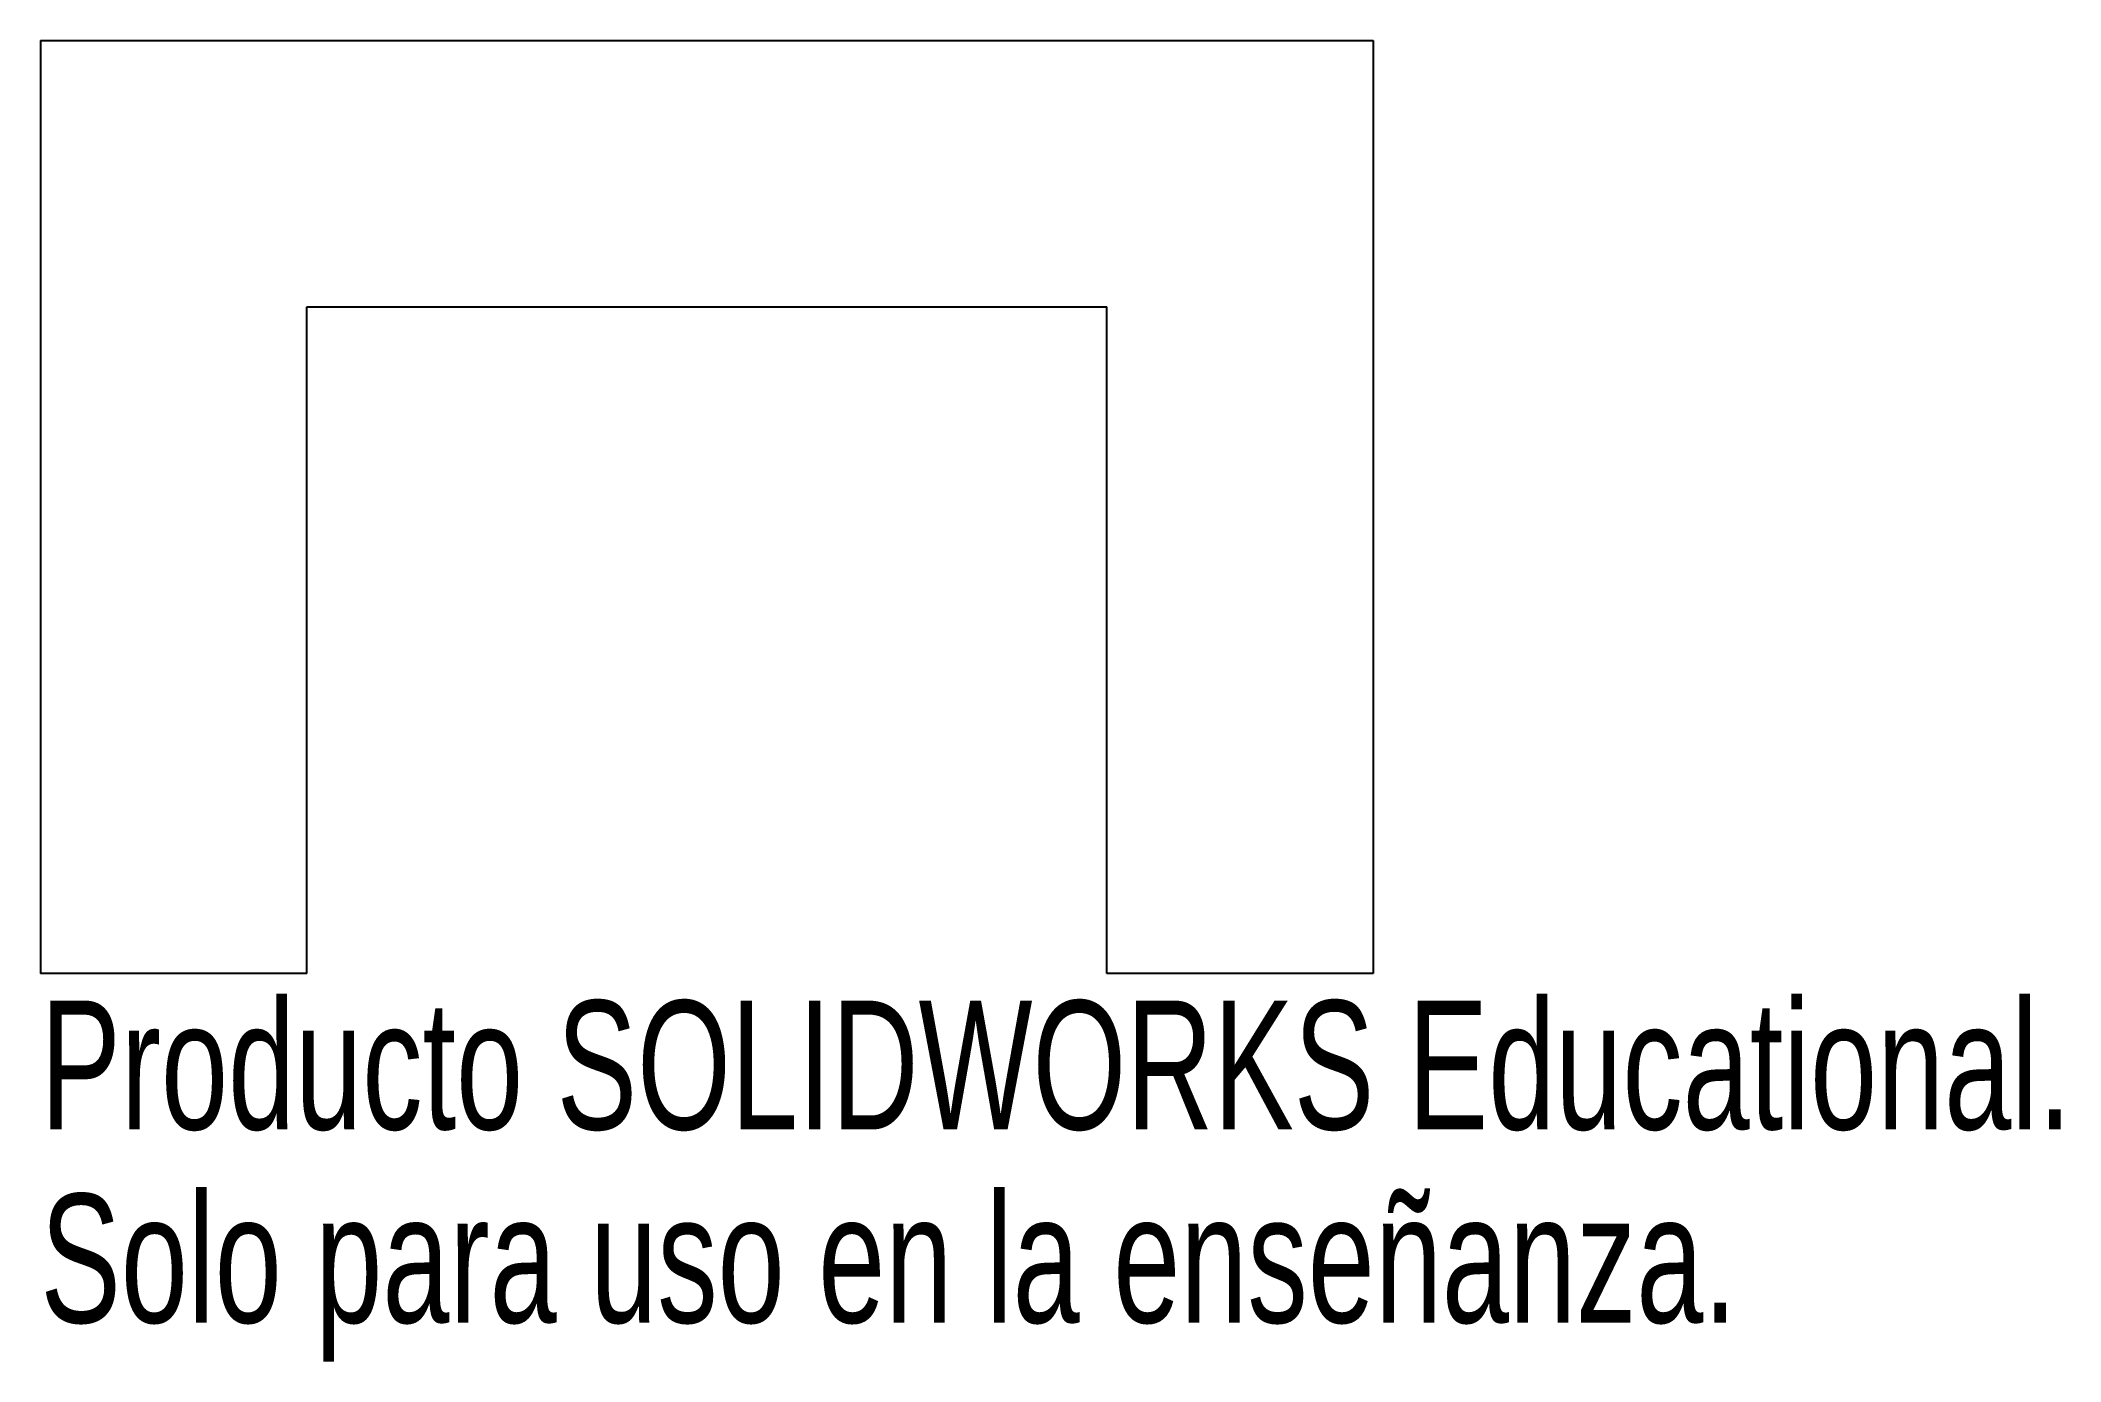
# Model space of a CAD drawing. Header units: millimetres. Extents: x 0 to 75.8, y -39.6 to 10.
import ezdxf

# ---------------------------------------------------------------- set-up
doc = ezdxf.new("R2010")
doc.units = ezdxf.units.MM
doc.styles.add('SLDTEXTSTYLE0', font='TXT', dxfattribs={"width": 0.7})

msp = doc.modelspace()

# ---------------------------------------------------------------- linework, layer by layer
at = {"color": 7, "linetype": 'Continuous', "lineweight": 25}
for p, q in [((0, 10), (0, -25)), ((0, 10), (50, 10)), ((50, 10), (50, -25)), ((10, -25), (10, 0)), ((10, 0), (40, 0)), ((40, -25), (40, 0)), ((10, -25), (0, -25)), ((50, -25), (40, -25))]:
    msp.add_line(p, q, dxfattribs=at)

# ---------------------------------------------------------------- texts
at = {"color": 7, "linetype": 'Continuous', "char_height": 4.83362, "attachment_point": 1, "style": 'SLDTEXTSTYLE0'}
for s, insert in [('Producto SOLIDWORKS Educational.', (0, -26.02)), ('Solo para uso en la enseñanza.', (0, -33.27))]:
    msp.add_mtext(s, dxfattribs=dict(at, insert=insert))

doc.saveas('drawing.dxf')
